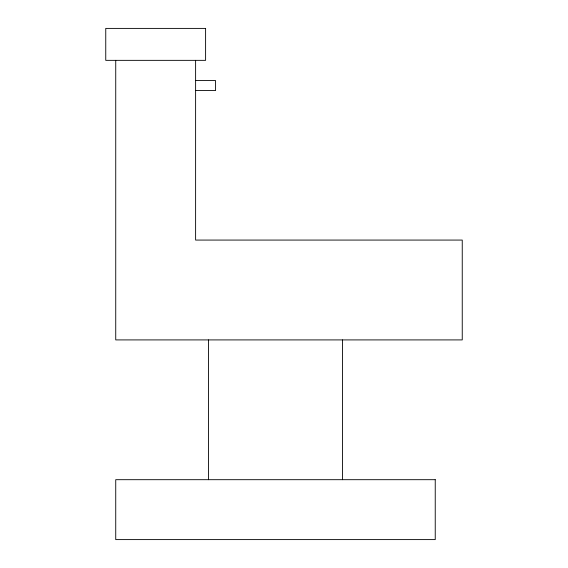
<?xml version="1.0" encoding="UTF-8"?>
<svg xmlns="http://www.w3.org/2000/svg" width="568" height="568" viewBox="0 0 568 568"><rect width="100%" height="100%" fill="white"/><g stroke="black" fill="none" stroke-linecap="round" stroke-linejoin="round"><path stroke-width="0.85" d="M195.612 80.578L215.584 80.578L215.584 90.56L195.612 90.56M342.433 339.912L342.433 479.69M208.548 339.912L208.548 479.69M195.612 60.35L195.612 240.072L462.245 240.072L462.245 339.912L115.737 339.912L115.737 60.35M205.602 28.4L105.754 28.4L105.754 60.35L205.602 60.35L205.602 28.4M435.237 479.69L115.737 479.69L115.737 539.6L435.237 539.6L435.237 479.69"/></g></svg>
